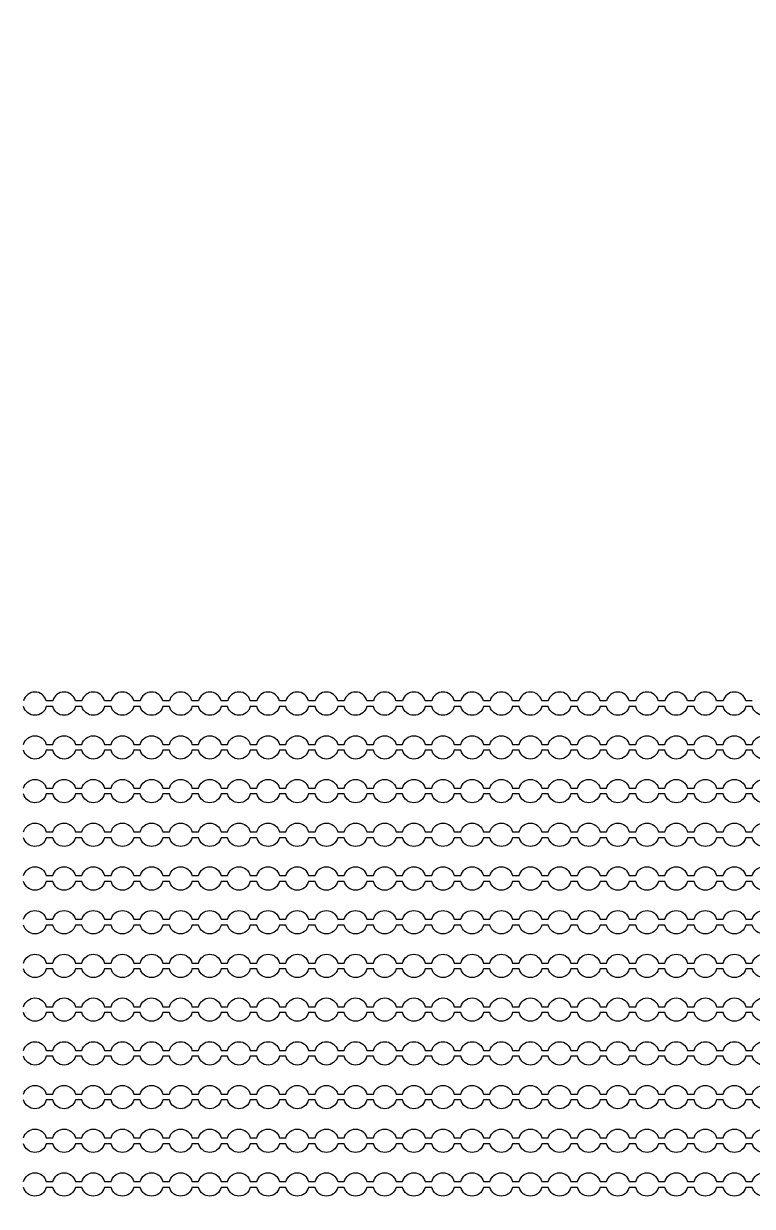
# Model space of a CAD drawing. Extents: x 4056 to 105656, y 4120 to 105720.
# Drawn here: x 57808 to 59058, y 58971 to 61001 of the extents above; entities that cross this region are included whole.
import ezdxf

# ---------------------------------------------------------------- set-up
doc = ezdxf.new("R2010")
doc.units = 13
doc.header["$MEASUREMENT"] = 0
doc.layers.add('Main Layer', color=7, linetype='Continuous', lineweight=0)

msp = doc.modelspace()

# ---------------------------------------------------------------- linework, layer by layer
for p, q in [((57857.7, 59838.9), (57846.5, 59838.9)), ((57907.7, 59838.9), (57896.5, 59838.9)), ((57957.7, 59838.9), (57946.5, 59838.9)), ((58007.7, 59838.9), (57996.5, 59838.9)), ((58057.7, 59838.9), (58046.5, 59838.9)), ((58107.7, 59838.9), (58096.5, 59838.9)), ((58157.7, 59838.9), (58146.5, 59838.9)), ((58207.7, 59838.9), (58196.5, 59838.9)), ((58257.7, 59838.9), (58246.5, 59838.9)), ((58307.7, 59838.9), (58296.5, 59838.9)), ((58357.7, 59838.9), (58346.5, 59838.9)), ((58407.7, 59838.9), (58396.5, 59838.9)), ((58457.7, 59838.9), (58446.5, 59838.9)), ((58507.7, 59838.9), (58496.5, 59838.9)), ((58557.7, 59838.9), (58546.5, 59838.9)), ((58607.7, 59838.9), (58596.5, 59838.9)), ((58657.7, 59838.9), (58646.5, 59838.9)), ((58707.7, 59838.9), (58696.5, 59838.9)), ((58757.7, 59838.9), (58746.5, 59838.9)), ((58807.7, 59838.9), (58796.5, 59838.9)), ((58857.7, 59838.9), (58846.5, 59838.9)), ((58907.7, 59838.9), (58896.5, 59838.9)), ((58957.7, 59838.9), (58946.5, 59838.9)), ((59007.7, 59838.9), (58996.5, 59838.9)), ((59057.7, 59838.9), (59046.5, 59838.9))]:
    msp.add_line(p, q)
for points in [[(59096.5, 59828.9, -0.774597), (59057.7, 59828.9), (59046.5, 59828.9, -0.774597), (59007.7, 59828.9), (58996.5, 59828.9, -0.774597), (58957.7, 59828.9), (58946.5, 59828.9, -0.774597), (58907.7, 59828.9), (58896.5, 59828.9, -0.774597), (58857.7, 59828.9), (58846.5, 59828.9, -0.774597), (58807.7, 59828.9), (58796.5, 59828.9, -0.774597), (58757.7, 59828.9), (58746.5, 59828.9, -0.774597), (58707.7, 59828.9), (58696.5, 59828.9, -0.774597), (58657.7, 59828.9), (58646.5, 59828.9, -0.774597), (58607.7, 59828.9), (58596.5, 59828.9, -0.774597), (58557.7, 59828.9), (58546.5, 59828.9, -0.774597), (58507.7, 59828.9), (58496.5, 59828.9, -0.774597), (58457.7, 59828.9), (58446.5, 59828.9, -0.774597), (58407.7, 59828.9), (58396.5, 59828.9, -0.774597), (58357.7, 59828.9), (58346.5, 59828.9, -0.774597), (58307.7, 59828.9), (58296.5, 59828.9, -0.774597), (58257.7, 59828.9), (58246.5, 59828.9, -0.774597), (58207.7, 59828.9), (58196.5, 59828.9, -0.774597), (58157.7, 59828.9), (58146.5, 59828.9, -0.774597), (58107.7, 59828.9), (58096.5, 59828.9, -0.774597), (58057.7, 59828.9), (58046.5, 59828.9, -0.774597), (58007.7, 59828.9), (57996.5, 59828.9, -0.774597), (57957.7, 59828.9), (57946.5, 59828.9, -0.774597), (57907.7, 59828.9), (57896.5, 59828.9, -0.774597), (57857.7, 59828.9), (57846.5, 59828.9, -0.774597), (57807.7, 59828.9)], [(57807.7, 59763.9, -0.774597), (57846.5, 59763.9), (57857.7, 59763.9, -0.774597), (57896.5, 59763.9), (57907.7, 59763.9, -0.774597), (57946.5, 59763.9), (57957.7, 59763.9, -0.774597), (57996.5, 59763.9), (58007.7, 59763.9, -0.774597), (58046.5, 59763.9), (58057.7, 59763.9, -0.774597), (58096.5, 59763.9), (58107.7, 59763.9, -0.774597), (58146.5, 59763.9), (58157.7, 59763.9, -0.774597), (58196.5, 59763.9), (58207.7, 59763.9, -0.774597), (58246.5, 59763.9), (58257.7, 59763.9, -0.774597), (58296.5, 59763.9), (58307.7, 59763.9, -0.774597), (58346.5, 59763.9), (58357.7, 59763.9, -0.774597), (58396.5, 59763.9), (58407.7, 59763.9, -0.774597), (58446.5, 59763.9), (58457.7, 59763.9, -0.774597), (58496.5, 59763.9), (58507.7, 59763.9, -0.774597), (58546.5, 59763.9), (58557.7, 59763.9, -0.774597), (58596.5, 59763.9), (58607.7, 59763.9, -0.774597), (58646.5, 59763.9), (58657.7, 59763.9, -0.774597), (58696.5, 59763.9), (58707.7, 59763.9, -0.774597), (58746.5, 59763.9), (58757.7, 59763.9, -0.774597), (58796.5, 59763.9), (58807.7, 59763.9, -0.774597), (58846.5, 59763.9), (58857.7, 59763.9, -0.774597), (58896.5, 59763.9), (58907.7, 59763.9, -0.774597), (58946.5, 59763.9), (58957.7, 59763.9, -0.774597), (58996.5, 59763.9), (59007.7, 59763.9, -0.774597), (59046.5, 59763.9), (59057.7, 59763.9, -0.774597), (59096.5, 59763.9)], [(59096.5, 59753.9, -0.774597), (59057.7, 59753.9), (59046.5, 59753.9, -0.774597), (59007.7, 59753.9), (58996.5, 59753.9, -0.774597), (58957.7, 59753.9), (58946.5, 59753.9, -0.774597), (58907.7, 59753.9), (58896.5, 59753.9, -0.774597), (58857.7, 59753.9), (58846.5, 59753.9, -0.774597), (58807.7, 59753.9), (58796.5, 59753.9, -0.774597), (58757.7, 59753.9), (58746.5, 59753.9, -0.774597), (58707.7, 59753.9), (58696.5, 59753.9, -0.774597), (58657.7, 59753.9), (58646.5, 59753.9, -0.774597), (58607.7, 59753.9), (58596.5, 59753.9, -0.774597), (58557.7, 59753.9), (58546.5, 59753.9, -0.774597), (58507.7, 59753.9), (58496.5, 59753.9, -0.774597), (58457.7, 59753.9), (58446.5, 59753.9, -0.774597), (58407.7, 59753.9), (58396.5, 59753.9, -0.774597), (58357.7, 59753.9), (58346.5, 59753.9, -0.774597), (58307.7, 59753.9), (58296.5, 59753.9, -0.774597), (58257.7, 59753.9), (58246.5, 59753.9, -0.774597), (58207.7, 59753.9), (58196.5, 59753.9, -0.774597), (58157.7, 59753.9), (58146.5, 59753.9, -0.774597), (58107.7, 59753.9), (58096.5, 59753.9, -0.774597), (58057.7, 59753.9), (58046.5, 59753.9, -0.774597), (58007.7, 59753.9), (57996.5, 59753.9, -0.774597), (57957.7, 59753.9), (57946.5, 59753.9, -0.774597), (57907.7, 59753.9), (57896.5, 59753.9, -0.774597), (57857.7, 59753.9), (57846.5, 59753.9, -0.774597), (57807.7, 59753.9)], [(57807.7, 59688.9, -0.774597), (57846.5, 59688.9), (57857.7, 59688.9, -0.774597), (57896.5, 59688.9), (57907.7, 59688.9, -0.774597), (57946.5, 59688.9), (57957.7, 59688.9, -0.774597), (57996.5, 59688.9), (58007.7, 59688.9, -0.774597), (58046.5, 59688.9), (58057.7, 59688.9, -0.774597), (58096.5, 59688.9), (58107.7, 59688.9, -0.774597), (58146.5, 59688.9), (58157.7, 59688.9, -0.774597), (58196.5, 59688.9), (58207.7, 59688.9, -0.774597), (58246.5, 59688.9), (58257.7, 59688.9, -0.774597), (58296.5, 59688.9), (58307.7, 59688.9, -0.774597), (58346.5, 59688.9), (58357.7, 59688.9, -0.774597), (58396.5, 59688.9), (58407.7, 59688.9, -0.774597), (58446.5, 59688.9), (58457.7, 59688.9, -0.774597), (58496.5, 59688.9), (58507.7, 59688.9, -0.774597), (58546.5, 59688.9), (58557.7, 59688.9, -0.774597), (58596.5, 59688.9), (58607.7, 59688.9, -0.774597), (58646.5, 59688.9), (58657.7, 59688.9, -0.774597), (58696.5, 59688.9), (58707.7, 59688.9, -0.774597), (58746.5, 59688.9), (58757.7, 59688.9, -0.774597), (58796.5, 59688.9), (58807.7, 59688.9, -0.774597), (58846.5, 59688.9), (58857.7, 59688.9, -0.774597), (58896.5, 59688.9), (58907.7, 59688.9, -0.774597), (58946.5, 59688.9), (58957.7, 59688.9, -0.774597), (58996.5, 59688.9), (59007.7, 59688.9, -0.774597), (59046.5, 59688.9), (59057.7, 59688.9, -0.774597), (59096.5, 59688.9)], [(59096.5, 59678.9, -0.774597), (59057.7, 59678.9), (59046.5, 59678.9, -0.774597), (59007.7, 59678.9), (58996.5, 59678.9, -0.774597), (58957.7, 59678.9), (58946.5, 59678.9, -0.774597), (58907.7, 59678.9), (58896.5, 59678.9, -0.774597), (58857.7, 59678.9), (58846.5, 59678.9, -0.774597), (58807.7, 59678.9), (58796.5, 59678.9, -0.774597), (58757.7, 59678.9), (58746.5, 59678.9, -0.774597), (58707.7, 59678.9), (58696.5, 59678.9, -0.774597), (58657.7, 59678.9), (58646.5, 59678.9, -0.774597), (58607.7, 59678.9), (58596.5, 59678.9, -0.774597), (58557.7, 59678.9), (58546.5, 59678.9, -0.774597), (58507.7, 59678.9), (58496.5, 59678.9, -0.774597), (58457.7, 59678.9), (58446.5, 59678.9, -0.774597), (58407.7, 59678.9), (58396.5, 59678.9, -0.774597), (58357.7, 59678.9), (58346.5, 59678.9, -0.774597), (58307.7, 59678.9), (58296.5, 59678.9, -0.774597), (58257.7, 59678.9), (58246.5, 59678.9, -0.774597), (58207.7, 59678.9), (58196.5, 59678.9, -0.774597), (58157.7, 59678.9), (58146.5, 59678.9, -0.774597), (58107.7, 59678.9), (58096.5, 59678.9, -0.774597), (58057.7, 59678.9), (58046.5, 59678.9, -0.774597), (58007.7, 59678.9), (57996.5, 59678.9, -0.774597), (57957.7, 59678.9), (57946.5, 59678.9, -0.774597), (57907.7, 59678.9), (57896.5, 59678.9, -0.774597), (57857.7, 59678.9), (57846.5, 59678.9, -0.774597), (57807.7, 59678.9)], [(57807.7, 59613.9, -0.774597), (57846.5, 59613.9), (57857.7, 59613.9, -0.774597), (57896.5, 59613.9), (57907.7, 59613.9, -0.774597), (57946.5, 59613.9), (57957.7, 59613.9, -0.774597), (57996.5, 59613.9), (58007.7, 59613.9, -0.774597), (58046.5, 59613.9), (58057.7, 59613.9, -0.774597), (58096.5, 59613.9), (58107.7, 59613.9, -0.774597), (58146.5, 59613.9), (58157.7, 59613.9, -0.774597), (58196.5, 59613.9), (58207.7, 59613.9, -0.774597), (58246.5, 59613.9), (58257.7, 59613.9, -0.774597), (58296.5, 59613.9), (58307.7, 59613.9, -0.774597), (58346.5, 59613.9), (58357.7, 59613.9, -0.774597), (58396.5, 59613.9), (58407.7, 59613.9, -0.774597), (58446.5, 59613.9), (58457.7, 59613.9, -0.774597), (58496.5, 59613.9), (58507.7, 59613.9, -0.774597), (58546.5, 59613.9), (58557.7, 59613.9, -0.774597), (58596.5, 59613.9), (58607.7, 59613.9, -0.774597), (58646.5, 59613.9), (58657.7, 59613.9, -0.774597), (58696.5, 59613.9), (58707.7, 59613.9, -0.774597), (58746.5, 59613.9), (58757.7, 59613.9, -0.774597), (58796.5, 59613.9), (58807.7, 59613.9, -0.774597), (58846.5, 59613.9), (58857.7, 59613.9, -0.774597), (58896.5, 59613.9), (58907.7, 59613.9, -0.774597), (58946.5, 59613.9), (58957.7, 59613.9, -0.774597), (58996.5, 59613.9), (59007.7, 59613.9, -0.774597), (59046.5, 59613.9), (59057.7, 59613.9, -0.774597), (59096.5, 59613.9)], [(59096.5, 59603.9, -0.774597), (59057.7, 59603.9), (59046.5, 59603.9, -0.774597), (59007.7, 59603.9), (58996.5, 59603.9, -0.774597), (58957.7, 59603.9), (58946.5, 59603.9, -0.774597), (58907.7, 59603.9), (58896.5, 59603.9, -0.774597), (58857.7, 59603.9), (58846.5, 59603.9, -0.774597), (58807.7, 59603.9), (58796.5, 59603.9, -0.774597), (58757.7, 59603.9), (58746.5, 59603.9, -0.774597), (58707.7, 59603.9), (58696.5, 59603.9, -0.774597), (58657.7, 59603.9), (58646.5, 59603.9, -0.774597), (58607.7, 59603.9), (58596.5, 59603.9, -0.774597), (58557.7, 59603.9), (58546.5, 59603.9, -0.774597), (58507.7, 59603.9), (58496.5, 59603.9, -0.774597), (58457.7, 59603.9), (58446.5, 59603.9, -0.774597), (58407.7, 59603.9), (58396.5, 59603.9, -0.774597), (58357.7, 59603.9), (58346.5, 59603.9, -0.774597), (58307.7, 59603.9), (58296.5, 59603.9, -0.774597), (58257.7, 59603.9), (58246.5, 59603.9, -0.774597), (58207.7, 59603.9), (58196.5, 59603.9, -0.774597), (58157.7, 59603.9), (58146.5, 59603.9, -0.774597), (58107.7, 59603.9), (58096.5, 59603.9, -0.774597), (58057.7, 59603.9), (58046.5, 59603.9, -0.774597), (58007.7, 59603.9), (57996.5, 59603.9, -0.774597), (57957.7, 59603.9), (57946.5, 59603.9, -0.774597), (57907.7, 59603.9), (57896.5, 59603.9, -0.774597), (57857.7, 59603.9), (57846.5, 59603.9, -0.774597), (57807.7, 59603.9)], [(57807.7, 59538.9, -0.774597), (57846.5, 59538.9), (57857.7, 59538.9, -0.774597), (57896.5, 59538.9), (57907.7, 59538.9, -0.774597), (57946.5, 59538.9), (57957.7, 59538.9, -0.774597), (57996.5, 59538.9), (58007.7, 59538.9, -0.774597), (58046.5, 59538.9), (58057.7, 59538.9, -0.774597), (58096.5, 59538.9), (58107.7, 59538.9, -0.774597), (58146.5, 59538.9), (58157.7, 59538.9, -0.774597), (58196.5, 59538.9), (58207.7, 59538.9, -0.774597), (58246.5, 59538.9), (58257.7, 59538.9, -0.774597), (58296.5, 59538.9), (58307.7, 59538.9, -0.774597), (58346.5, 59538.9), (58357.7, 59538.9, -0.774597), (58396.5, 59538.9), (58407.7, 59538.9, -0.774597), (58446.5, 59538.9), (58457.7, 59538.9, -0.774597), (58496.5, 59538.9), (58507.7, 59538.9, -0.774597), (58546.5, 59538.9), (58557.7, 59538.9, -0.774597), (58596.5, 59538.9), (58607.7, 59538.9, -0.774597), (58646.5, 59538.9), (58657.7, 59538.9, -0.774597), (58696.5, 59538.9), (58707.7, 59538.9, -0.774597), (58746.5, 59538.9), (58757.7, 59538.9, -0.774597), (58796.5, 59538.9), (58807.7, 59538.9, -0.774597), (58846.5, 59538.9), (58857.7, 59538.9, -0.774597), (58896.5, 59538.9), (58907.7, 59538.9, -0.774597), (58946.5, 59538.9), (58957.7, 59538.9, -0.774597), (58996.5, 59538.9), (59007.7, 59538.9, -0.774597), (59046.5, 59538.9), (59057.7, 59538.9, -0.774597), (59096.5, 59538.9)], [(59096.5, 59528.9, -0.774597), (59057.7, 59528.9), (59046.5, 59528.9, -0.774597), (59007.7, 59528.9), (58996.5, 59528.9, -0.774597), (58957.7, 59528.9), (58946.5, 59528.9, -0.774597), (58907.7, 59528.9), (58896.5, 59528.9, -0.774597), (58857.7, 59528.9), (58846.5, 59528.9, -0.774597), (58807.7, 59528.9), (58796.5, 59528.9, -0.774597), (58757.7, 59528.9), (58746.5, 59528.9, -0.774597), (58707.7, 59528.9), (58696.5, 59528.9, -0.774597), (58657.7, 59528.9), (58646.5, 59528.9, -0.774597), (58607.7, 59528.9), (58596.5, 59528.9, -0.774597), (58557.7, 59528.9), (58546.5, 59528.9, -0.774597), (58507.7, 59528.9), (58496.5, 59528.9, -0.774597), (58457.7, 59528.9), (58446.5, 59528.9, -0.774597), (58407.7, 59528.9), (58396.5, 59528.9, -0.774597), (58357.7, 59528.9), (58346.5, 59528.9, -0.774597), (58307.7, 59528.9), (58296.5, 59528.9, -0.774597), (58257.7, 59528.9), (58246.5, 59528.9, -0.774597), (58207.7, 59528.9), (58196.5, 59528.9, -0.774597), (58157.7, 59528.9), (58146.5, 59528.9, -0.774597), (58107.7, 59528.9), (58096.5, 59528.9, -0.774597), (58057.7, 59528.9), (58046.5, 59528.9, -0.774597), (58007.7, 59528.9), (57996.5, 59528.9, -0.774597), (57957.7, 59528.9), (57946.5, 59528.9, -0.774597), (57907.7, 59528.9), (57896.5, 59528.9, -0.774597), (57857.7, 59528.9), (57846.5, 59528.9, -0.774597), (57807.7, 59528.9)], [(57807.7, 59463.9, -0.774597), (57846.5, 59463.9), (57857.7, 59463.9, -0.774597), (57896.5, 59463.9), (57907.7, 59463.9, -0.774597), (57946.5, 59463.9), (57957.7, 59463.9, -0.774597), (57996.5, 59463.9), (58007.7, 59463.9, -0.774597), (58046.5, 59463.9), (58057.7, 59463.9, -0.774597), (58096.5, 59463.9), (58107.7, 59463.9, -0.774597), (58146.5, 59463.9), (58157.7, 59463.9, -0.774597), (58196.5, 59463.9), (58207.7, 59463.9, -0.774597), (58246.5, 59463.9), (58257.7, 59463.9, -0.774597), (58296.5, 59463.9), (58307.7, 59463.9, -0.774597), (58346.5, 59463.9), (58357.7, 59463.9, -0.774597), (58396.5, 59463.9), (58407.7, 59463.9, -0.774597), (58446.5, 59463.9), (58457.7, 59463.9, -0.774597), (58496.5, 59463.9), (58507.7, 59463.9, -0.774597), (58546.5, 59463.9), (58557.7, 59463.9, -0.774597), (58596.5, 59463.9), (58607.7, 59463.9, -0.774597), (58646.5, 59463.9), (58657.7, 59463.9, -0.774597), (58696.5, 59463.9), (58707.7, 59463.9, -0.774597), (58746.5, 59463.9), (58757.7, 59463.9, -0.774597), (58796.5, 59463.9), (58807.7, 59463.9, -0.774597), (58846.5, 59463.9), (58857.7, 59463.9, -0.774597), (58896.5, 59463.9), (58907.7, 59463.9, -0.774597), (58946.5, 59463.9), (58957.7, 59463.9, -0.774597), (58996.5, 59463.9), (59007.7, 59463.9, -0.774597), (59046.5, 59463.9), (59057.7, 59463.9, -0.774597), (59096.5, 59463.9)], [(59096.5, 59453.9, -0.774597), (59057.7, 59453.9), (59046.5, 59453.9, -0.774597), (59007.7, 59453.9), (58996.5, 59453.9, -0.774597), (58957.7, 59453.9), (58946.5, 59453.9, -0.774597), (58907.7, 59453.9), (58896.5, 59453.9, -0.774597), (58857.7, 59453.9), (58846.5, 59453.9, -0.774597), (58807.7, 59453.9), (58796.5, 59453.9, -0.774597), (58757.7, 59453.9), (58746.5, 59453.9, -0.774597), (58707.7, 59453.9), (58696.5, 59453.9, -0.774597), (58657.7, 59453.9), (58646.5, 59453.9, -0.774597), (58607.7, 59453.9), (58596.5, 59453.9, -0.774597), (58557.7, 59453.9), (58546.5, 59453.9, -0.774597), (58507.7, 59453.9), (58496.5, 59453.9, -0.774597), (58457.7, 59453.9), (58446.5, 59453.9, -0.774597), (58407.7, 59453.9), (58396.5, 59453.9, -0.774597), (58357.7, 59453.9), (58346.5, 59453.9, -0.774597), (58307.7, 59453.9), (58296.5, 59453.9, -0.774597), (58257.7, 59453.9), (58246.5, 59453.9, -0.774597), (58207.7, 59453.9), (58196.5, 59453.9, -0.774597), (58157.7, 59453.9), (58146.5, 59453.9, -0.774597), (58107.7, 59453.9), (58096.5, 59453.9, -0.774597), (58057.7, 59453.9), (58046.5, 59453.9, -0.774597), (58007.7, 59453.9), (57996.5, 59453.9, -0.774597), (57957.7, 59453.9), (57946.5, 59453.9, -0.774597), (57907.7, 59453.9), (57896.5, 59453.9, -0.774597), (57857.7, 59453.9), (57846.5, 59453.9, -0.774597), (57807.7, 59453.9)], [(57807.7, 59388.9, -0.774597), (57846.5, 59388.9), (57857.7, 59388.9, -0.774597), (57896.5, 59388.9), (57907.7, 59388.9, -0.774597), (57946.5, 59388.9), (57957.7, 59388.9, -0.774597), (57996.5, 59388.9), (58007.7, 59388.9, -0.774597), (58046.5, 59388.9), (58057.7, 59388.9, -0.774597), (58096.5, 59388.9), (58107.7, 59388.9, -0.774597), (58146.5, 59388.9), (58157.7, 59388.9, -0.774597), (58196.5, 59388.9), (58207.7, 59388.9, -0.774597), (58246.5, 59388.9), (58257.7, 59388.9, -0.774597), (58296.5, 59388.9), (58307.7, 59388.9, -0.774597), (58346.5, 59388.9), (58357.7, 59388.9, -0.774597), (58396.5, 59388.9), (58407.7, 59388.9, -0.774597), (58446.5, 59388.9), (58457.7, 59388.9, -0.774597), (58496.5, 59388.9), (58507.7, 59388.9, -0.774597), (58546.5, 59388.9), (58557.7, 59388.9, -0.774597), (58596.5, 59388.9), (58607.7, 59388.9, -0.774597), (58646.5, 59388.9), (58657.7, 59388.9, -0.774597), (58696.5, 59388.9), (58707.7, 59388.9, -0.774597), (58746.5, 59388.9), (58757.7, 59388.9, -0.774597), (58796.5, 59388.9), (58807.7, 59388.9, -0.774597), (58846.5, 59388.9), (58857.7, 59388.9, -0.774597), (58896.5, 59388.9), (58907.7, 59388.9, -0.774597), (58946.5, 59388.9), (58957.7, 59388.9, -0.774597), (58996.5, 59388.9), (59007.7, 59388.9, -0.774597), (59046.5, 59388.9), (59057.7, 59388.9, -0.774597), (59096.5, 59388.9)], [(59096.5, 59378.9, -0.774597), (59057.7, 59378.9), (59046.5, 59378.9, -0.774597), (59007.7, 59378.9), (58996.5, 59378.9, -0.774597), (58957.7, 59378.9), (58946.5, 59378.9, -0.774597), (58907.7, 59378.9), (58896.5, 59378.9, -0.774597), (58857.7, 59378.9), (58846.5, 59378.9, -0.774597), (58807.7, 59378.9), (58796.5, 59378.9, -0.774597), (58757.7, 59378.9), (58746.5, 59378.9, -0.774597), (58707.7, 59378.9), (58696.5, 59378.9, -0.774597), (58657.7, 59378.9), (58646.5, 59378.9, -0.774597), (58607.7, 59378.9), (58596.5, 59378.9, -0.774597), (58557.7, 59378.9), (58546.5, 59378.9, -0.774597), (58507.7, 59378.9), (58496.5, 59378.9, -0.774597), (58457.7, 59378.9), (58446.5, 59378.9, -0.774597), (58407.7, 59378.9), (58396.5, 59378.9, -0.774597), (58357.7, 59378.9), (58346.5, 59378.9, -0.774597), (58307.7, 59378.9), (58296.5, 59378.9, -0.774597), (58257.7, 59378.9), (58246.5, 59378.9, -0.774597), (58207.7, 59378.9), (58196.5, 59378.9, -0.774597), (58157.7, 59378.9), (58146.5, 59378.9, -0.774597), (58107.7, 59378.9), (58096.5, 59378.9, -0.774597), (58057.7, 59378.9), (58046.5, 59378.9, -0.774597), (58007.7, 59378.9), (57996.5, 59378.9, -0.774597), (57957.7, 59378.9), (57946.5, 59378.9, -0.774597), (57907.7, 59378.9), (57896.5, 59378.9, -0.774597), (57857.7, 59378.9), (57846.5, 59378.9, -0.774597), (57807.7, 59378.9)], [(57807.7, 59313.9, -0.774597), (57846.5, 59313.9), (57857.7, 59313.9, -0.774597), (57896.5, 59313.9), (57907.7, 59313.9, -0.774597), (57946.5, 59313.9), (57957.7, 59313.9, -0.774597), (57996.5, 59313.9), (58007.7, 59313.9, -0.774597), (58046.5, 59313.9), (58057.7, 59313.9, -0.774597), (58096.5, 59313.9), (58107.7, 59313.9, -0.774597), (58146.5, 59313.9), (58157.7, 59313.9, -0.774597), (58196.5, 59313.9), (58207.7, 59313.9, -0.774597), (58246.5, 59313.9), (58257.7, 59313.9, -0.774597), (58296.5, 59313.9), (58307.7, 59313.9, -0.774597), (58346.5, 59313.9), (58357.7, 59313.9, -0.774597), (58396.5, 59313.9), (58407.7, 59313.9, -0.774597), (58446.5, 59313.9), (58457.7, 59313.9, -0.774597), (58496.5, 59313.9), (58507.7, 59313.9, -0.774597), (58546.5, 59313.9), (58557.7, 59313.9, -0.774597), (58596.5, 59313.9), (58607.7, 59313.9, -0.774597), (58646.5, 59313.9), (58657.7, 59313.9, -0.774597), (58696.5, 59313.9), (58707.7, 59313.9, -0.774597), (58746.5, 59313.9), (58757.7, 59313.9, -0.774597), (58796.5, 59313.9), (58807.7, 59313.9, -0.774597), (58846.5, 59313.9), (58857.7, 59313.9, -0.774597), (58896.5, 59313.9), (58907.7, 59313.9, -0.774597), (58946.5, 59313.9), (58957.7, 59313.9, -0.774597), (58996.5, 59313.9), (59007.7, 59313.9, -0.774597), (59046.5, 59313.9), (59057.7, 59313.9, -0.774597), (59096.5, 59313.9)], [(59096.5, 59303.9, -0.774597), (59057.7, 59303.9), (59046.5, 59303.9, -0.774597), (59007.7, 59303.9), (58996.5, 59303.9, -0.774597), (58957.7, 59303.9), (58946.5, 59303.9, -0.774597), (58907.7, 59303.9), (58896.5, 59303.9, -0.774597), (58857.7, 59303.9), (58846.5, 59303.9, -0.774597), (58807.7, 59303.9), (58796.5, 59303.9, -0.774597), (58757.7, 59303.9), (58746.5, 59303.9, -0.774597), (58707.7, 59303.9), (58696.5, 59303.9, -0.774597), (58657.7, 59303.9), (58646.5, 59303.9, -0.774597), (58607.7, 59303.9), (58596.5, 59303.9, -0.774597), (58557.7, 59303.9), (58546.5, 59303.9, -0.774597), (58507.7, 59303.9), (58496.5, 59303.9, -0.774597), (58457.7, 59303.9), (58446.5, 59303.9, -0.774597), (58407.7, 59303.9), (58396.5, 59303.9, -0.774597), (58357.7, 59303.9), (58346.5, 59303.9, -0.774597), (58307.7, 59303.9), (58296.5, 59303.9, -0.774597), (58257.7, 59303.9), (58246.5, 59303.9, -0.774597), (58207.7, 59303.9), (58196.5, 59303.9, -0.774597), (58157.7, 59303.9), (58146.5, 59303.9, -0.774597), (58107.7, 59303.9), (58096.5, 59303.9, -0.774597), (58057.7, 59303.9), (58046.5, 59303.9, -0.774597), (58007.7, 59303.9), (57996.5, 59303.9, -0.774597), (57957.7, 59303.9), (57946.5, 59303.9, -0.774597), (57907.7, 59303.9), (57896.5, 59303.9, -0.774597), (57857.7, 59303.9), (57846.5, 59303.9, -0.774597), (57807.7, 59303.9)], [(57807.7, 59238.9, -0.774597), (57846.5, 59238.9), (57857.7, 59238.9, -0.774597), (57896.5, 59238.9), (57907.7, 59238.9, -0.774597), (57946.5, 59238.9), (57957.7, 59238.9, -0.774597), (57996.5, 59238.9), (58007.7, 59238.9, -0.774597), (58046.5, 59238.9), (58057.7, 59238.9, -0.774597), (58096.5, 59238.9), (58107.7, 59238.9, -0.774597), (58146.5, 59238.9), (58157.7, 59238.9, -0.774597), (58196.5, 59238.9), (58207.7, 59238.9, -0.774597), (58246.5, 59238.9), (58257.7, 59238.9, -0.774597), (58296.5, 59238.9), (58307.7, 59238.9, -0.774597), (58346.5, 59238.9), (58357.7, 59238.9, -0.774597), (58396.5, 59238.9), (58407.7, 59238.9, -0.774597), (58446.5, 59238.9), (58457.7, 59238.9, -0.774597), (58496.5, 59238.9), (58507.7, 59238.9, -0.774597), (58546.5, 59238.9), (58557.7, 59238.9, -0.774597), (58596.5, 59238.9), (58607.7, 59238.9, -0.774597), (58646.5, 59238.9), (58657.7, 59238.9, -0.774597), (58696.5, 59238.9), (58707.7, 59238.9, -0.774597), (58746.5, 59238.9), (58757.7, 59238.9, -0.774597), (58796.5, 59238.9), (58807.7, 59238.9, -0.774597), (58846.5, 59238.9), (58857.7, 59238.9, -0.774597), (58896.5, 59238.9), (58907.7, 59238.9, -0.774597), (58946.5, 59238.9), (58957.7, 59238.9, -0.774597), (58996.5, 59238.9), (59007.7, 59238.9, -0.774597), (59046.5, 59238.9), (59057.7, 59238.9, -0.774597), (59096.5, 59238.9)], [(59096.5, 59228.9, -0.774597), (59057.7, 59228.9), (59046.5, 59228.9, -0.774597), (59007.7, 59228.9), (58996.5, 59228.9, -0.774597), (58957.7, 59228.9), (58946.5, 59228.9, -0.774597), (58907.7, 59228.9), (58896.5, 59228.9, -0.774597), (58857.7, 59228.9), (58846.5, 59228.9, -0.774597), (58807.7, 59228.9), (58796.5, 59228.9, -0.774597), (58757.7, 59228.9), (58746.5, 59228.9, -0.774597), (58707.7, 59228.9), (58696.5, 59228.9, -0.774597), (58657.7, 59228.9), (58646.5, 59228.9, -0.774597), (58607.7, 59228.9), (58596.5, 59228.9, -0.774597), (58557.7, 59228.9), (58546.5, 59228.9, -0.774597), (58507.7, 59228.9), (58496.5, 59228.9, -0.774597), (58457.7, 59228.9), (58446.5, 59228.9, -0.774597), (58407.7, 59228.9), (58396.5, 59228.9, -0.774597), (58357.7, 59228.9), (58346.5, 59228.9, -0.774597), (58307.7, 59228.9), (58296.5, 59228.9, -0.774597), (58257.7, 59228.9), (58246.5, 59228.9, -0.774597), (58207.7, 59228.9), (58196.5, 59228.9, -0.774597), (58157.7, 59228.9), (58146.5, 59228.9, -0.774597), (58107.7, 59228.9), (58096.5, 59228.9, -0.774597), (58057.7, 59228.9), (58046.5, 59228.9, -0.774597), (58007.7, 59228.9), (57996.5, 59228.9, -0.774597), (57957.7, 59228.9), (57946.5, 59228.9, -0.774597), (57907.7, 59228.9), (57896.5, 59228.9, -0.774597), (57857.7, 59228.9), (57846.5, 59228.9, -0.774597), (57807.7, 59228.9)], [(57807.7, 59163.9, -0.774597), (57846.5, 59163.9), (57857.7, 59163.9, -0.774597), (57896.5, 59163.9), (57907.7, 59163.9, -0.774597), (57946.5, 59163.9), (57957.7, 59163.9, -0.774597), (57996.5, 59163.9), (58007.7, 59163.9, -0.774597), (58046.5, 59163.9), (58057.7, 59163.9, -0.774597), (58096.5, 59163.9), (58107.7, 59163.9, -0.774597), (58146.5, 59163.9), (58157.7, 59163.9, -0.774597), (58196.5, 59163.9), (58207.7, 59163.9, -0.774597), (58246.5, 59163.9), (58257.7, 59163.9, -0.774597), (58296.5, 59163.9), (58307.7, 59163.9, -0.774597), (58346.5, 59163.9), (58357.7, 59163.9, -0.774597), (58396.5, 59163.9), (58407.7, 59163.9, -0.774597), (58446.5, 59163.9), (58457.7, 59163.9, -0.774597), (58496.5, 59163.9), (58507.7, 59163.9, -0.774597), (58546.5, 59163.9), (58557.7, 59163.9, -0.774597), (58596.5, 59163.9), (58607.7, 59163.9, -0.774597), (58646.5, 59163.9), (58657.7, 59163.9, -0.774597), (58696.5, 59163.9), (58707.7, 59163.9, -0.774597), (58746.5, 59163.9), (58757.7, 59163.9, -0.774597), (58796.5, 59163.9), (58807.7, 59163.9, -0.774597), (58846.5, 59163.9), (58857.7, 59163.9, -0.774597), (58896.5, 59163.9), (58907.7, 59163.9, -0.774597), (58946.5, 59163.9), (58957.7, 59163.9, -0.774597), (58996.5, 59163.9), (59007.7, 59163.9, -0.774597), (59046.5, 59163.9), (59057.7, 59163.9, -0.774597), (59096.5, 59163.9)], [(59096.5, 59153.9, -0.774597), (59057.7, 59153.9), (59046.5, 59153.9, -0.774597), (59007.7, 59153.9), (58996.5, 59153.9, -0.774597), (58957.7, 59153.9), (58946.5, 59153.9, -0.774597), (58907.7, 59153.9), (58896.5, 59153.9, -0.774597), (58857.7, 59153.9), (58846.5, 59153.9, -0.774597), (58807.7, 59153.9), (58796.5, 59153.9, -0.774597), (58757.7, 59153.9), (58746.5, 59153.9, -0.774597), (58707.7, 59153.9), (58696.5, 59153.9, -0.774597), (58657.7, 59153.9), (58646.5, 59153.9, -0.774597), (58607.7, 59153.9), (58596.5, 59153.9, -0.774597), (58557.7, 59153.9), (58546.5, 59153.9, -0.774597), (58507.7, 59153.9), (58496.5, 59153.9, -0.774597), (58457.7, 59153.9), (58446.5, 59153.9, -0.774597), (58407.7, 59153.9), (58396.5, 59153.9, -0.774597), (58357.7, 59153.9), (58346.5, 59153.9, -0.774597), (58307.7, 59153.9), (58296.5, 59153.9, -0.774597), (58257.7, 59153.9), (58246.5, 59153.9, -0.774597), (58207.7, 59153.9), (58196.5, 59153.9, -0.774597), (58157.7, 59153.9), (58146.5, 59153.9, -0.774597), (58107.7, 59153.9), (58096.5, 59153.9, -0.774597), (58057.7, 59153.9), (58046.5, 59153.9, -0.774597), (58007.7, 59153.9), (57996.5, 59153.9, -0.774597), (57957.7, 59153.9), (57946.5, 59153.9, -0.774597), (57907.7, 59153.9), (57896.5, 59153.9, -0.774597), (57857.7, 59153.9), (57846.5, 59153.9, -0.774597), (57807.7, 59153.9)], [(57807.7, 59088.9, -0.774597), (57846.5, 59088.9), (57857.7, 59088.9, -0.774597), (57896.5, 59088.9), (57907.7, 59088.9, -0.774597), (57946.5, 59088.9), (57957.7, 59088.9, -0.774597), (57996.5, 59088.9), (58007.7, 59088.9, -0.774597), (58046.5, 59088.9), (58057.7, 59088.9, -0.774597), (58096.5, 59088.9), (58107.7, 59088.9, -0.774597), (58146.5, 59088.9), (58157.7, 59088.9, -0.774597), (58196.5, 59088.9), (58207.7, 59088.9, -0.774597), (58246.5, 59088.9), (58257.7, 59088.9, -0.774597), (58296.5, 59088.9), (58307.7, 59088.9, -0.774597), (58346.5, 59088.9), (58357.7, 59088.9, -0.774597), (58396.5, 59088.9), (58407.7, 59088.9, -0.774597), (58446.5, 59088.9), (58457.7, 59088.9, -0.774597), (58496.5, 59088.9), (58507.7, 59088.9, -0.774597), (58546.5, 59088.9), (58557.7, 59088.9, -0.774597), (58596.5, 59088.9), (58607.7, 59088.9, -0.774597), (58646.5, 59088.9), (58657.7, 59088.9, -0.774597), (58696.5, 59088.9), (58707.7, 59088.9, -0.774597), (58746.5, 59088.9), (58757.7, 59088.9, -0.774597), (58796.5, 59088.9), (58807.7, 59088.9, -0.774597), (58846.5, 59088.9), (58857.7, 59088.9, -0.774597), (58896.5, 59088.9), (58907.7, 59088.9, -0.774597), (58946.5, 59088.9), (58957.7, 59088.9, -0.774597), (58996.5, 59088.9), (59007.7, 59088.9, -0.774597), (59046.5, 59088.9), (59057.7, 59088.9, -0.774597), (59096.5, 59088.9)], [(59096.5, 59078.9, -0.774597), (59057.7, 59078.9), (59046.5, 59078.9, -0.774597), (59007.7, 59078.9), (58996.5, 59078.9, -0.774597), (58957.7, 59078.9), (58946.5, 59078.9, -0.774597), (58907.7, 59078.9), (58896.5, 59078.9, -0.774597), (58857.7, 59078.9), (58846.5, 59078.9, -0.774597), (58807.7, 59078.9), (58796.5, 59078.9, -0.774597), (58757.7, 59078.9), (58746.5, 59078.9, -0.774597), (58707.7, 59078.9), (58696.5, 59078.9, -0.774597), (58657.7, 59078.9), (58646.5, 59078.9, -0.774597), (58607.7, 59078.9), (58596.5, 59078.9, -0.774597), (58557.7, 59078.9), (58546.5, 59078.9, -0.774597), (58507.7, 59078.9), (58496.5, 59078.9, -0.774597), (58457.7, 59078.9), (58446.5, 59078.9, -0.774597), (58407.7, 59078.9), (58396.5, 59078.9, -0.774597), (58357.7, 59078.9), (58346.5, 59078.9, -0.774597), (58307.7, 59078.9), (58296.5, 59078.9, -0.774597), (58257.7, 59078.9), (58246.5, 59078.9, -0.774597), (58207.7, 59078.9), (58196.5, 59078.9, -0.774597), (58157.7, 59078.9), (58146.5, 59078.9, -0.774597), (58107.7, 59078.9), (58096.5, 59078.9, -0.774597), (58057.7, 59078.9), (58046.5, 59078.9, -0.774597), (58007.7, 59078.9), (57996.5, 59078.9, -0.774597), (57957.7, 59078.9), (57946.5, 59078.9, -0.774597), (57907.7, 59078.9), (57896.5, 59078.9, -0.774597), (57857.7, 59078.9), (57846.5, 59078.9, -0.774597), (57807.7, 59078.9)], [(57807.7, 59013.9, -0.774597), (57846.5, 59013.9), (57857.7, 59013.9, -0.774597), (57896.5, 59013.9), (57907.7, 59013.9, -0.774597), (57946.5, 59013.9), (57957.7, 59013.9, -0.774597), (57996.5, 59013.9), (58007.7, 59013.9, -0.774597), (58046.5, 59013.9), (58057.7, 59013.9, -0.774597), (58096.5, 59013.9), (58107.7, 59013.9, -0.774597), (58146.5, 59013.9), (58157.7, 59013.9, -0.774597), (58196.5, 59013.9), (58207.7, 59013.9, -0.774597), (58246.5, 59013.9), (58257.7, 59013.9, -0.774597), (58296.5, 59013.9), (58307.7, 59013.9, -0.774597), (58346.5, 59013.9), (58357.7, 59013.9, -0.774597), (58396.5, 59013.9), (58407.7, 59013.9, -0.774597), (58446.5, 59013.9), (58457.7, 59013.9, -0.774597), (58496.5, 59013.9), (58507.7, 59013.9, -0.774597), (58546.5, 59013.9), (58557.7, 59013.9, -0.774597), (58596.5, 59013.9), (58607.7, 59013.9, -0.774597), (58646.5, 59013.9), (58657.7, 59013.9, -0.774597), (58696.5, 59013.9), (58707.7, 59013.9, -0.774597), (58746.5, 59013.9), (58757.7, 59013.9, -0.774597), (58796.5, 59013.9), (58807.7, 59013.9, -0.774597), (58846.5, 59013.9), (58857.7, 59013.9, -0.774597), (58896.5, 59013.9), (58907.7, 59013.9, -0.774597), (58946.5, 59013.9), (58957.7, 59013.9, -0.774597), (58996.5, 59013.9), (59007.7, 59013.9, -0.774597), (59046.5, 59013.9), (59057.7, 59013.9, -0.774597), (59096.5, 59013.9)], [(59096.5, 59003.9, -0.774597), (59057.7, 59003.9), (59046.5, 59003.9, -0.774597), (59007.7, 59003.9), (58996.5, 59003.9, -0.774597), (58957.7, 59003.9), (58946.5, 59003.9, -0.774597), (58907.7, 59003.9), (58896.5, 59003.9, -0.774597), (58857.7, 59003.9), (58846.5, 59003.9, -0.774597), (58807.7, 59003.9), (58796.5, 59003.9, -0.774597), (58757.7, 59003.9), (58746.5, 59003.9, -0.774597), (58707.7, 59003.9), (58696.5, 59003.9, -0.774597), (58657.7, 59003.9), (58646.5, 59003.9, -0.774597), (58607.7, 59003.9), (58596.5, 59003.9, -0.774597), (58557.7, 59003.9), (58546.5, 59003.9, -0.774597), (58507.7, 59003.9), (58496.5, 59003.9, -0.774597), (58457.7, 59003.9), (58446.5, 59003.9, -0.774597), (58407.7, 59003.9), (58396.5, 59003.9, -0.774597), (58357.7, 59003.9), (58346.5, 59003.9, -0.774597), (58307.7, 59003.9), (58296.5, 59003.9, -0.774597), (58257.7, 59003.9), (58246.5, 59003.9, -0.774597), (58207.7, 59003.9), (58196.5, 59003.9, -0.774597), (58157.7, 59003.9), (58146.5, 59003.9, -0.774597), (58107.7, 59003.9), (58096.5, 59003.9, -0.774597), (58057.7, 59003.9), (58046.5, 59003.9, -0.774597), (58007.7, 59003.9), (57996.5, 59003.9, -0.774597), (57957.7, 59003.9), (57946.5, 59003.9, -0.774597), (57907.7, 59003.9), (57896.5, 59003.9, -0.774597), (57857.7, 59003.9), (57846.5, 59003.9, -0.774597), (57807.7, 59003.9)]]:
    msp.add_lwpolyline(points, format="xyb")
for centre in [(57827.1, 59833.9), (57877.1, 59833.9), (57927.1, 59833.9), (57977.1, 59833.9), (58027.1, 59833.9), (58077.1, 59833.9), (58127.1, 59833.9), (58177.1, 59833.9), (58227.1, 59833.9), (58277.1, 59833.9), (58327.1, 59833.9), (58377.1, 59833.9), (58427.1, 59833.9), (58477.1, 59833.9), (58527.1, 59833.9), (58577.1, 59833.9), (58627.1, 59833.9), (58677.1, 59833.9), (58727.1, 59833.9), (58777.1, 59833.9), (58827.1, 59833.9), (58877.1, 59833.9), (58927.1, 59833.9), (58977.1, 59833.9), (59027.1, 59833.9)]:
    msp.add_arc(centre, 20, 14.4775, 165.5225)
at = {"layer": 'Main Layer'}
msp.add_circle((54856, 54920.5), 50800, dxfattribs=at)

doc.saveas('drawing.dxf')
